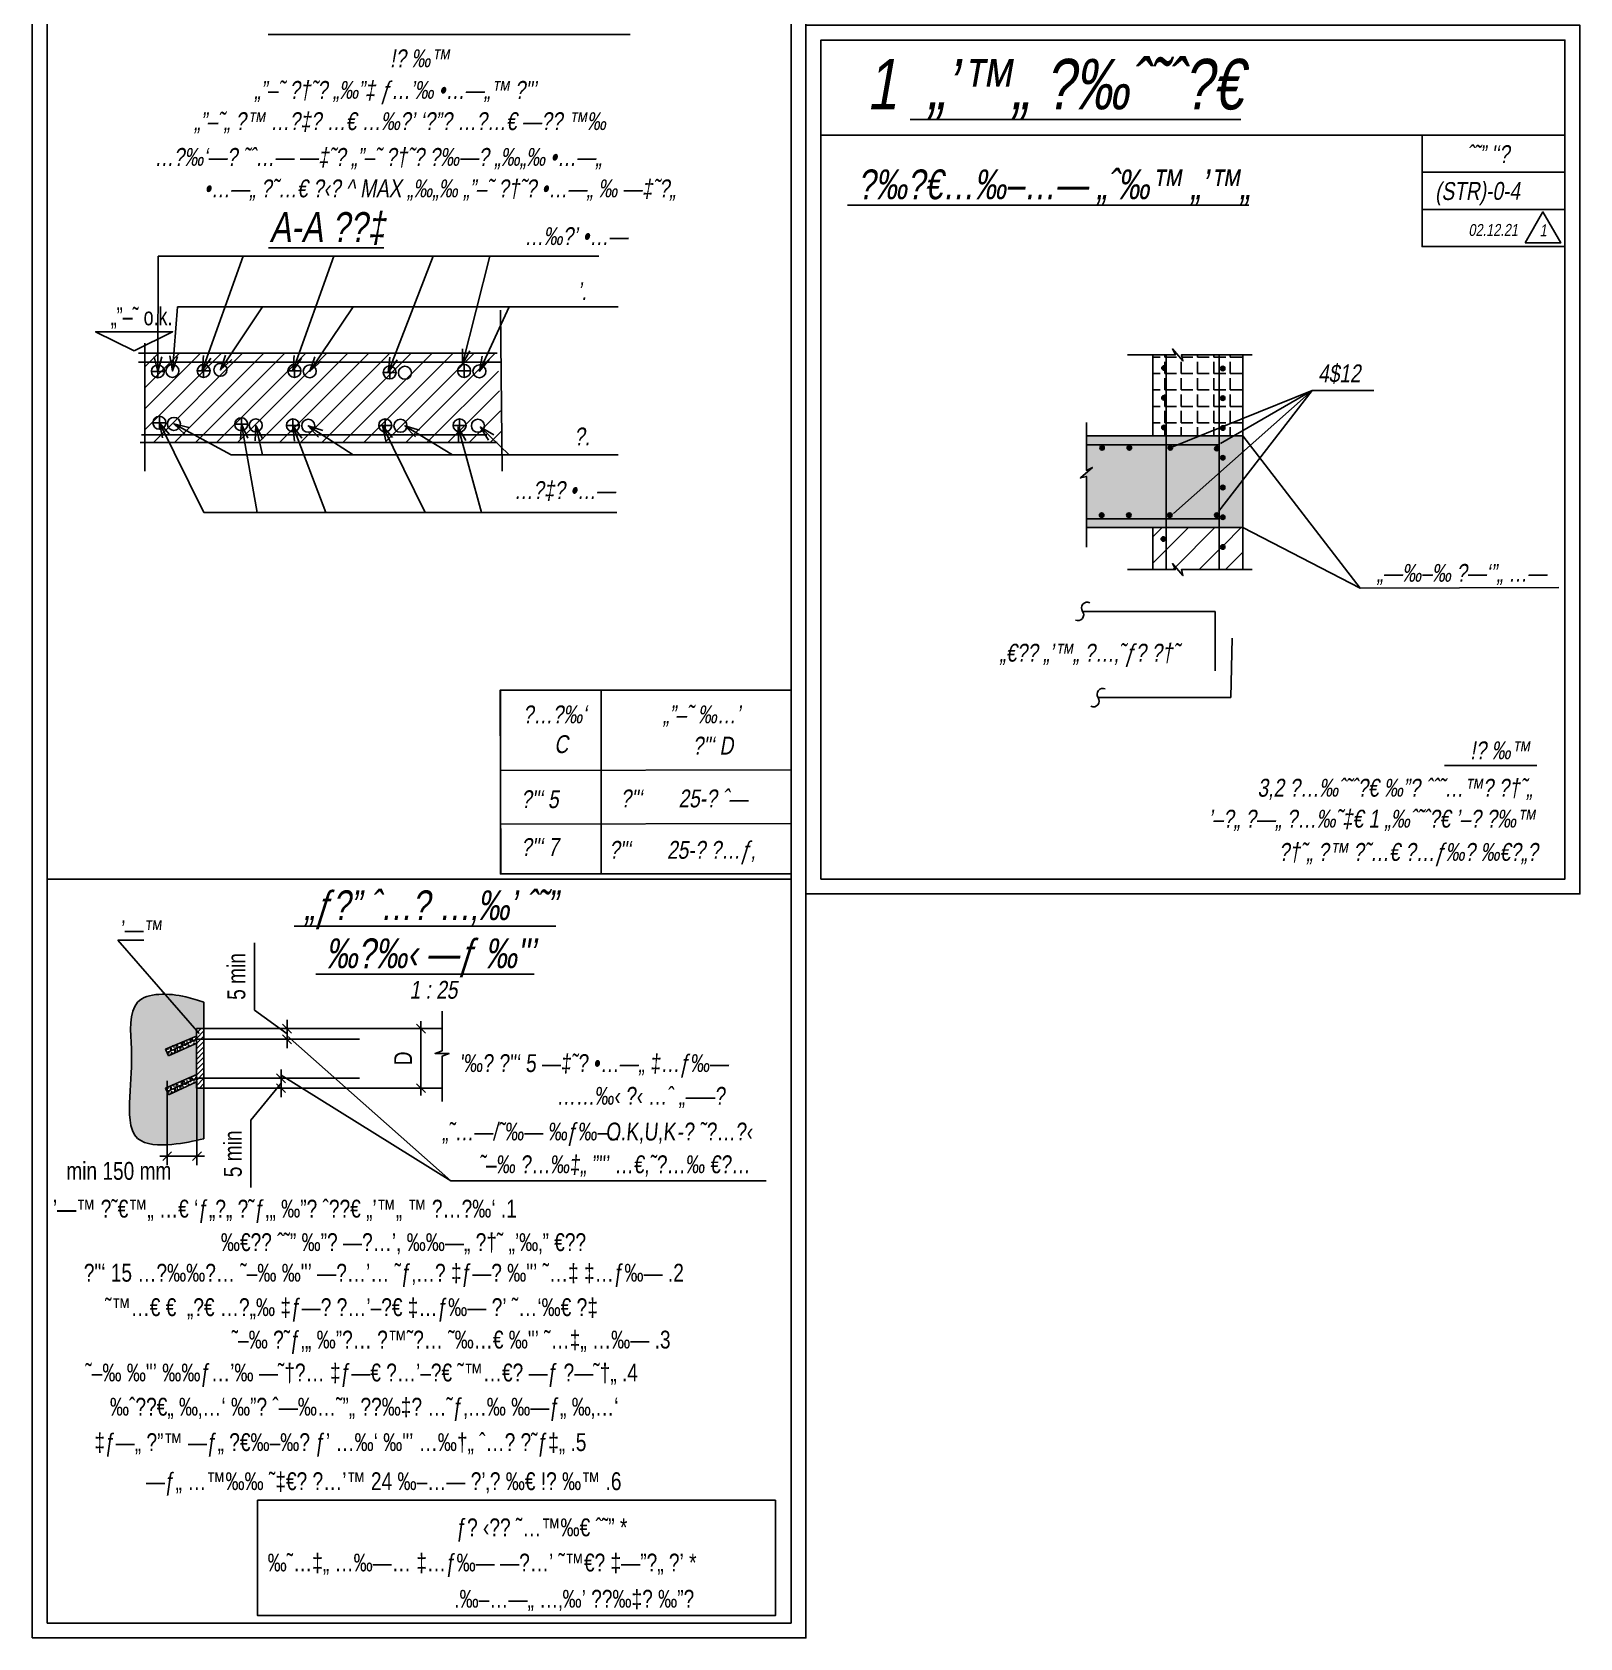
# Model space of a CAD drawing. Header units: centimetres. Extents: x 55145 to 64769, y -6931 to 11377.
# Drawn here: x 56230 to 56750, y -5081 to -4542 of the extents above; entities that cross this region are included whole.
import ezdxf
from ezdxf.enums import TextEntityAlignment as Align

# ---------------------------------------------------------------- set-up
doc = ezdxf.new("R2010")
doc.units = ezdxf.units.CM
doc.header["$LTSCALE"] = 11
doc.header["$MEASUREMENT"] = 0
doc.layers.get('DEFPOINTS').update_dxf_attribs({"color": 1})
for name, color, linetype in [('26', 3, 'Continuous'), ('break', 1, 'Continuous'), ('C-Beme', 3, 'Continuous'), ('c-iron6', 6, 'Continuous'), ('c-stam', 1, 'Continuous'), ('DIM', 2, 'Continuous'), ('DIM-Sec', 2, 'Continuous'), ('HATCH-Sec', 9, 'Continuous'), ('iron4', 4, 'Continuous'), ('IRON6', 6, 'Continuous'), ('IRON6-Sec', 6, 'Continuous'), ('le', 1, 'Continuous'), ('SEC', 3, 'Continuous'), ('SEC-TEXT', 1, 'Continuous'), ('Section', 2, 'Continuous'), ('STAM', 1, 'Continuous'), ('TAK', 1, 'ZIGZAG_DASH'), ('TEXT3', 3, 'Continuous'), ('text4', 3, 'Continuous'), ('ZIUN', 6, 'Continuous'), ('ztz-Sec', 122, 'Continuous')]:
    doc.layers.add(name, color=color, linetype=linetype)
doc.layers.add('BEAM', color=3, linetype='Continuous', transparency=0.5)
doc.styles.add('AA', font='HEBTXT', dxfattribs={"width": 0.7, "oblique": 12})
doc.styles.add('DIM', font='DIMHEB', dxfattribs={"width": 0.7})
doc.styles.add('HEB', font='HEB', dxfattribs={"width": 0.8})
doc.linetypes.add('ZIGZAG', pattern='A,0.00254,-5.08,[131,ltypeshp.shx,S=5.08,R=0,X=-5.08,Y=0],-10.16,[131,ltypeshp.shx,S=5.08,R=180,X=5.08,Y=0],-5.08', length=20.32254)
doc.linetypes.add('ZIGZAG_DASH', pattern='A,2,-0.2,[131,ltypeshp.shx,S=0.2,R=0,X=-0.2,Y=0],-0.4,[131,ltypeshp.shx,S=0.2,R=180,X=0.2,Y=0],-0.2', length=2.8)
doc.dimstyles.new('20', dxfattribs={"dimtxt": 4.4, "dimasz": 2.4, "dimexe": 2.4, "dimexo": 0, "dimgap": 1.8, "dimtad": 1, "dimdec": 1, "dimrnd": 0.5, "dimdsep": 46, "dimtxsty": 'DIM', "dimblk1": 'OBLIQUE', "dimblk2": 'OBLIQUE', "dimsah": 1, "dimcen": 0.1, "dimdle": 2, "dimclre": 8, "dimclrt": 11, "dimadec": 0, "dimazin": 0, "dimtfac": 1, "dimtdec": 1, "dimtix": 1, "dimtmove": 2, "dimatfit": 3, "dimldrblk": 'OBLIQUE', "dimfxl": 1, "dimtolj": 1, "dimarcsym": 0})
doc.dimstyles.new('m25-orig', dxfattribs={"dimtxt": 6, "dimasz": 3, "dimexe": 3, "dimexo": 6, "dimgap": 3, "dimtad": 1, "dimdec": 1, "dimrnd": 0.5, "dimdsep": 46, "dimtxsty": 'HEB', "dimblk1": 'OBLIQUE', "dimblk2": 'OBLIQUE', "dimsah": 1, "dimcen": 100, "dimdle": 2.5, "dimclrd": 256, "dimclre": 1, "dimadec": 0, "dimazin": 0, "dimtfac": 0.9, "dimtdec": 1, "dimtix": 1, "dimtmove": 2, "dimatfit": 3, "dimldrblk": 'OBLIQUE', "dimfxl": 1, "dimtolj": 1, "dimlwd": -1, "dimarcsym": 0})

# ---------------------------------------------------------------- blocks, each defined once
blk = doc.blocks.new('_OBLIQUE')
at = {"color": 0, "linetype": 'ByBlock'}
blk.add_line((-0.5, -0.5), (0.5, 0.5), dxfattribs=at)
blk = doc.blocks.new('*D2666')
at = {"layer": 'DEFPOINTS', "color": 0, "transparency": 16777216}
for p in [(56275.46, -4887.94), (56285.46, -4887.94), (56285.46, -4919.22)]:
    blk.add_point(p, dxfattribs=at)
at = {"layer": 'DIM-Sec', "color": 1, "lineweight": -2, "transparency": 16777216}
for p, q in [((56275.46, -4893.94), (56275.46, -4922.22)), ((56285.46, -4893.94), (56285.46, -4922.22))]:
    blk.add_line(p, q, dxfattribs=at)
at = {"layer": 'DIM-Sec', "transparency": 16777216}
blk.add_line((56272.96, -4919.22), (56287.96, -4919.22), dxfattribs=at)
at = {"layer": 'DIM-Sec', "transparency": 16777216, "xscale": 3, "yscale": 3, "zscale": 3, "rotation": 180}
blk.add_blockref('_OBLIQUE', (56275.46, -4919.22), dxfattribs=at)
at = {"layer": 'DIM-Sec', "transparency": 16777216, "xscale": 3, "yscale": 3, "zscale": 3}
blk.add_blockref('_OBLIQUE', (56285.46, -4919.22), dxfattribs=at)
at = {"layer": 'DIM-Sec', "color": 0, "transparency": 16777216, "insert": (56259.23, -4924.22), "char_height": 6, "attachment_point": 5, "style": 'HEB'}
blk.add_mtext('\\A1;min 150 mm', dxfattribs=at)
blk = doc.blocks.new('*D2667')
at = {"layer": 'DEFPOINTS', "color": 0, "transparency": 16777216}
for p in [(56367.81, -4876.37), (56360.73, -4896.37), (56367.81, -4896.37)]:
    blk.add_point(p, dxfattribs=at)
at = {"layer": 'DIM-Sec', "color": 1, "lineweight": -2, "transparency": 16777216}
for p, q in [((56361.81, -4876.37), (56357.73, -4876.37)), ((56361.81, -4896.37), (56357.73, -4896.37))]:
    blk.add_line(p, q, dxfattribs=at)
at = {"layer": 'DIM-Sec', "transparency": 16777216}
blk.add_line((56360.73, -4873.87), (56360.73, -4898.87), dxfattribs=at)
at = {"layer": 'DIM-Sec', "transparency": 16777216, "xscale": 3, "yscale": 3, "zscale": 3}
for p, rotation in [((56360.73, -4876.37), 90), ((56360.73, -4896.37), 270)]:
    blk.add_blockref('_OBLIQUE', p, dxfattribs=dict(at, rotation=rotation))
at = {"layer": 'DIM-Sec', "color": 0, "transparency": 16777216, "insert": (56354.73, -4886.37), "char_height": 6, "attachment_point": 5, "rotation": 90, "style": 'HEB'}
blk.add_mtext('\\A1;D', dxfattribs=at)
blk = doc.blocks.new('*D2690')
at = {"layer": 'DEFPOINTS', "color": 0, "transparency": 16777216}
for p in [(56312.7, -4893.07), (56312.7, -4896.37), (56313.75, -4896.37)]:
    blk.add_point(p, dxfattribs=at)
at = {"layer": 'DIM-Sec', "transparency": 16777216}
for p, q in [((56313.75, -4893.07), (56313.75, -4890.07)), ((56313.75, -4893.07), (56313.75, -4896.37)), ((56313.75, -4893.07), (56313.75, -4896.37)), ((56313.75, -4894.72), (56303.55, -4907.17)), ((56313.75, -4896.37), (56313.75, -4899.37)), ((56303.55, -4907.17), (56303.55, -4929.74))]:
    blk.add_line(p, q, dxfattribs=at)
at = {"layer": 'DIM-Sec', "color": 1, "lineweight": -2, "transparency": 16777216}
for p, q in [((56318.7, -4893.07), (56316.75, -4893.07)), ((56318.7, -4896.37), (56316.75, -4896.37))]:
    blk.add_line(p, q, dxfattribs=at)
at = {"layer": 'DIM-Sec', "transparency": 16777216, "xscale": 3, "yscale": 3, "zscale": 3}
for p, rotation in [((56313.75, -4893.07), 270), ((56313.75, -4896.37), 90)]:
    blk.add_blockref('_OBLIQUE', p, dxfattribs=dict(at, rotation=rotation))
at = {"layer": 'DIM-Sec', "color": 0, "transparency": 16777216, "insert": (56297.55, -4918.45), "char_height": 6, "attachment_point": 5, "rotation": 90, "style": 'HEB'}
blk.add_mtext('\\A1;5 min', dxfattribs=at)
blk = doc.blocks.new('*D2691')
at = {"layer": 'DEFPOINTS', "color": 0, "transparency": 16777216}
for p in [(56312.7, -4876.37), (56315.75, -4876.37), (56312.7, -4879.96)]:
    blk.add_point(p, dxfattribs=at)
at = {"layer": 'DIM-Sec', "transparency": 16777216}
for p, q in [((56304.75, -4870.14), (56304.75, -4847.57)), ((56315.75, -4878.17), (56304.75, -4870.14)), ((56315.75, -4876.37), (56315.75, -4873.37)), ((56315.75, -4879.96), (56315.75, -4876.37)), ((56315.75, -4879.96), (56315.75, -4876.37)), ((56315.75, -4879.96), (56315.75, -4882.96))]:
    blk.add_line(p, q, dxfattribs=at)
at = {"layer": 'DIM-Sec', "color": 1, "lineweight": -2, "transparency": 16777216}
for p, q in [((56318.7, -4876.37), (56318.75, -4876.37)), ((56318.7, -4879.96), (56318.75, -4879.96))]:
    blk.add_line(p, q, dxfattribs=at)
at = {"layer": 'DIM-Sec', "transparency": 16777216, "xscale": 3, "yscale": 3, "zscale": 3}
for p, rotation in [((56315.75, -4876.37), 270), ((56315.75, -4879.96), 90)]:
    blk.add_blockref('_OBLIQUE', p, dxfattribs=dict(at, rotation=rotation))
at = {"layer": 'DIM-Sec', "color": 0, "transparency": 16777216, "insert": (56298.75, -4858.85), "char_height": 6, "attachment_point": 5, "rotation": 90, "style": 'HEB'}
blk.add_mtext('\\A1;5 min', dxfattribs=at)
blk = doc.blocks.new('mf')
at = {"layer": 'text4'}
blk.add_lwpolyline([(0, 0), (28.6, 14.1), (-28.3, 14.1)], close=True, dxfattribs=at)
at = {"layer": 'text4', "style": 'HEB', "width": 0.7}
blk.add_attdef('+0.00', text='', height=14.4, dxfattribs=at).set_placement((-5.4, 18.9), align=Align.CENTER)
blk = doc.blocks.new('CO')
at = {"color": 0, "linetype": 'ByBlock'}
for p, q in [((-1.1, -1.1), (1.1, 1.1)), ((-1.1, 1.1), (1.1, -1.1)), ((0, -1.5), (0, 1.5)), ((1.5, 0), (-1.5, 0))]:
    blk.add_line(p, q, dxfattribs=at)
blk.add_circle((0, 0), 1.5, dxfattribs=at)
blk = doc.blocks.new('*U2648')
at = {"layer": 'iron4', "xscale": 0.4999999999999986, "yscale": 0.4999999999999986, "zscale": 0.4999999999999986, "rotation": 179.9975984484492}
blk.add_blockref('CO', (0, 0), dxfattribs=at)
blk = doc.blocks.new('*U2621')
at = {"layer": 'BEAM', "color": 0, "linetype": 'ByBlock', "lineweight": -2, "transparency": 16777216}
for p in [(-60, 0), (-50, 0), (-40, 0), (-30, 0), (-20, 0), (-10, 0), (0, 0)]:
    blk.add_blockref('*U2648', p, dxfattribs=at)
blk = doc.blocks.new('*U2622')
at = {"layer": 'iron4', "xscale": 0.4999999999999986, "yscale": 0.4999999999999986, "zscale": 0.4999999999999986, "rotation": 179.9975984484492}
blk.add_blockref('CO', (0, 0), dxfattribs=at)
blk = doc.blocks.new('*U2623')
at = {"layer": 'BEAM', "color": 0, "linetype": 'ByBlock', "lineweight": -2, "transparency": 16777216}
blk.add_blockref('*U2622', (0, 0), dxfattribs=at)
blk = doc.blocks.new('*U2624')
at = {"layer": 'iron4', "xscale": 0.4999999999999986, "yscale": 0.4999999999999986, "zscale": 0.4999999999999986, "rotation": 179.9975984484492}
blk.add_blockref('CO', (0, 0), dxfattribs=at)
blk = doc.blocks.new('*U2625')
at = {"layer": 'IRON6-Sec', "color": 0, "linetype": 'ByBlock', "lineweight": -2, "transparency": 16777216}
blk.add_blockref('*U2624', (0, 0), dxfattribs=at)
blk = doc.blocks.new('*U2631')
at = {"layer": 'iron4', "xscale": 0.4999999999999986, "yscale": 0.4999999999999986, "zscale": 0.4999999999999986, "rotation": 179.9975984484492}
blk.add_blockref('CO', (0, 0), dxfattribs=at)
blk = doc.blocks.new('*U2632')
at = {"layer": 'IRON6-Sec', "color": 0, "linetype": 'ByBlock', "lineweight": -2, "transparency": 16777216}
blk.add_blockref('*U2631', (0, 0), dxfattribs=at)
blk = doc.blocks.new('*U2633')
at = {"layer": 'iron4', "xscale": 0.4999999999999986, "yscale": 0.4999999999999986, "zscale": 0.4999999999999986, "rotation": 179.9975984484492}
blk.add_blockref('CO', (0, 0), dxfattribs=at)
blk = doc.blocks.new('*U2635')
at = {"layer": 'BEAM', "color": 0, "linetype": 'ByBlock', "lineweight": -2, "transparency": 16777216}
blk.add_blockref('*U2633', (0, 0), dxfattribs=at)
blk = doc.blocks.new('*U2636')
at = {"layer": 'iron4', "xscale": 0.4999999999999986, "yscale": 0.4999999999999986, "zscale": 0.4999999999999986, "rotation": 179.9975984484492}
blk.add_blockref('CO', (0, 0), dxfattribs=at)
blk = doc.blocks.new('*U2637')
at = {"layer": 'BEAM', "color": 0, "linetype": 'ByBlock', "lineweight": -2, "transparency": 16777216}
blk.add_blockref('*U2636', (0, 0), dxfattribs=at)
blk = doc.blocks.new('*U2638')
at = {"layer": 'iron4', "xscale": 0.4999999999999986, "yscale": 0.4999999999999986, "zscale": 0.4999999999999986, "rotation": 179.9975984484492}
blk.add_blockref('CO', (0, 0), dxfattribs=at)
blk = doc.blocks.new('*U2639')
at = {"layer": 'BEAM', "color": 0, "linetype": 'ByBlock', "lineweight": -2, "transparency": 16777216}
for p in [(-20, 0), (-10, 0), (0, 0)]:
    blk.add_blockref('*U2638', p, dxfattribs=at)
blk = doc.blocks.new('*U2640')
at = {"layer": 'iron4', "xscale": 0.4999999999999986, "yscale": 0.4999999999999986, "zscale": 0.4999999999999986, "rotation": 179.9975984484492}
blk.add_blockref('CO', (0, 0), dxfattribs=at)
blk = doc.blocks.new('*U2641')
at = {"layer": 'BEAM', "color": 0, "linetype": 'ByBlock', "lineweight": -2, "transparency": 16777216}
blk.add_blockref('*U2640', (0, 0), dxfattribs=at)
blk = doc.blocks.new('*U2642')
at = {"layer": 'iron4', "xscale": 0.4999999999999986, "yscale": 0.4999999999999986, "zscale": 0.4999999999999986, "rotation": 179.9975984484492}
blk.add_blockref('CO', (0, 0), dxfattribs=at)
blk = doc.blocks.new('*U2643')
at = {"layer": 'BEAM', "color": 0, "linetype": 'ByBlock', "lineweight": -2, "transparency": 16777216}
blk.add_blockref('*U2642', (0, 0), dxfattribs=at)
blk = doc.blocks.new('*U2644')
at = {"layer": 'iron4', "xscale": 0.4999999999999986, "yscale": 0.4999999999999986, "zscale": 0.4999999999999986, "rotation": 179.9975984484492}
blk.add_blockref('CO', (0, 0), dxfattribs=at)
blk = doc.blocks.new('*U2645')
at = {"layer": 'BEAM', "color": 0, "linetype": 'ByBlock', "lineweight": -2, "transparency": 16777216}
blk.add_blockref('*U2644', (0, 0), dxfattribs=at)
blk = doc.blocks.new('*U2646')
at = {"layer": 'iron4', "xscale": 0.4999999999999986, "yscale": 0.4999999999999986, "zscale": 0.4999999999999986, "rotation": 179.9975984484492}
blk.add_blockref('CO', (0, 0), dxfattribs=at)
blk = doc.blocks.new('*U2647')
at = {"layer": 'BEAM', "color": 0, "linetype": 'ByBlock', "lineweight": -2, "transparency": 16777216}
blk.add_blockref('*U2646', (0, 0), dxfattribs=at)

msp = doc.modelspace()

# ---------------------------------------------------------------- hatches: boundary and pattern name
at = {"layer": 'c-iron6'}
h = msp.add_hatch(dxfattribs=at)
h.set_pattern_fill('ANSI31', color=1, scale=50)
h.set_pattern_definition([(45, (48888.591, -17113.769), (-4.4194174, 4.4194174), [])])
h.paths.add_polyline_path([(56628.85, -4708.02), (56611.13, -4708.02), (56611.13, -4722.14), (56614.19, -4722.14), (56613.18, -4720.12), (56616.71, -4724.15), (56616.21, -4722.14), (56628.85, -4722.14)])
h.paths.add_polyline_path([(56636.86, -4708.02), (56628.85, -4708.02), (56628.85, -4722.14), (56636.86, -4722.14)])
h.paths.add_polyline_path([(56629.36, -4714.54, -1), (56630.86, -4714.54, -1)], flags=16)
h.paths.add_polyline_path([(56611.13, -4708.02), (56606.63, -4708.02), (56606.63, -4722.14), (56611.13, -4722.14)])
h.paths.add_polyline_path([(56609.4, -4711.86, -1), (56610.9, -4711.86, -1)], flags=16)
at = {"layer": 'DIM'}
h = msp.add_hatch(dxfattribs=at)
h.set_pattern_fill('AR-SAND', color=256, scale=0.03, angle=24.5268)
h.set_pattern_definition([(62.02676, (54023.2045, -5916.2161), (-0.6531627, 1.3158307), [0, -1.15824, 0, -1.2954, 0, -1.23825]), (32.02676, (54023.2045, -5916.216), (0.3341836, 2.5162484), [0, -0.62484, 0, -1.04394, 0, -0.40005]), (352.02676, (54022.3518, -5916.6051), (2.15706764, 0.98898845), [0, -0.381, 0, -1.3716, 0, -1.7907]), (342.02676, (54022.3518, -5916.6051), (1.8063505, 1.55934), [0, -0.1905, 0, -0.89916, 0, -1.0287])])
h.paths.add_polyline_path([(56285.45, -4879.9), (56275.43, -4884.37), (56275.93, -4885.47), (56285.31, -4881.19)])
h.paths.add_polyline_path([(56285.46, -4878.66), (56274.93, -4883.28), (56275.43, -4884.37), (56285.45, -4879.9)])
h = msp.add_hatch(dxfattribs=at)
h.set_pattern_fill('AR-SAND', color=256, scale=0.03, angle=24.5268)
h.set_pattern_definition([(62.02676, (54023.2045, -5929.3245), (-0.6531627, 1.3158307), [0, -1.15824, 0, -1.2954, 0, -1.23825]), (32.02676, (54023.2045, -5929.3245), (0.3341836, 2.5162484), [0, -0.62484, 0, -1.04394, 0, -0.40005]), (352.02676, (54022.3518, -5929.7136), (2.15706764, 0.98898845), [0, -0.381, 0, -1.3716, 0, -1.7907]), (342.02676, (54022.3518, -5929.7136), (1.8063505, 1.55934), [0, -0.1905, 0, -0.89916, 0, -1.0287])])
h.paths.add_polyline_path([(56285.45, -4893.01), (56275.43, -4897.48), (56275.93, -4898.58), (56285.31, -4894.3)])
h.paths.add_polyline_path([(56285.46, -4891.77), (56274.93, -4896.38), (56275.43, -4897.48), (56285.45, -4893.01)])
at = {"layer": 'HATCH-Sec'}
h = msp.add_hatch(dxfattribs=at)
h.set_pattern_fill('ANSI31', color=253, scale=40)
h.set_pattern_definition([(45, (-7122.03, 22960.702), (-3.5355339, 3.5355339), [])])
h.paths.add_polyline_path([(56386.38, -4679.38), (56387.97, -4677.11), (56386.38, -4649.38), (56267.97, -4649.38), (56267.97, -4679.38), (56266.38, -4679.38)])
h.paths.add_polyline_path([(56236.38, -4649.38), (56267.97, -4649.3)])
h = msp.add_hatch(dxfattribs=at)
h.set_pattern_fill('ANGLE', color=253, scale=20)
h.set_pattern_definition([(360, (48888.591, -17113.769), (1e-15, 5.5), [4, -1.5]), (90, (48888.591, -17113.769), (-5.5, 2e-15), [4, -1.5])])
h.paths.add_polyline_path([(56636.86, -4649.96), (56628.85, -4649.96), (56628.85, -4677.23), (56636.86, -4677.23)])
h.paths.add_polyline_path([(56630.86, -4674.54, -1), (56629.36, -4674.54, -1)], flags=16)
h.paths.add_polyline_path([(56629.36, -4664.54, -1), (56630.86, -4664.54, -1)], flags=16)
h.paths.add_polyline_path([(56629.36, -4654.54, -1), (56630.86, -4654.54, -1)], flags=16)
h.paths.add_polyline_path([(56610.91, -4653.86), (56610.38, -4654.39), (56611.13, -4654.39), (56611.13, -4654.38, -1.007511), (56609.63, -4654.39, -0.992545), (56611.13, -4654.38), (56611.13, -4649.96), (56614.19, -4649.96), (56613.18, -4647.95), (56616.71, -4651.98), (56616.21, -4649.96), (56628.85, -4649.96), (56628.85, -4677.23), (56611.13, -4677.23), (56611.13, -4674.39), (56610.38, -4674.39), (56610.91, -4674.92, 0.198901), (56611.13, -4674.39, 0.198923), (56610.91, -4673.86), (56610.38, -4674.39), (56611.13, -4674.39), (56611.13, -4674.38, -1.007511), (56609.63, -4674.39, -0.992545), (56611.13, -4674.38), (56611.13, -4664.39), (56610.38, -4664.39), (56610.91, -4664.92, 0.198901), (56611.13, -4664.39, 0.198923), (56610.91, -4663.86), (56610.38, -4664.39), (56611.13, -4664.39), (56611.13, -4664.38, -1.007511), (56609.63, -4664.39, -0.992545), (56611.13, -4664.38), (56611.13, -4654.39), (56610.38, -4654.39), (56610.91, -4654.92, 0.198901), (56611.13, -4654.39, 0.198923)])
h.paths.add_polyline_path([(56611.13, -4664.39), (56610.38, -4664.39), (56610.91, -4664.92, 0.198901), (56611.13, -4664.39, 0.198923), (56610.91, -4663.86), (56610.38, -4664.39), (56611.13, -4664.39), (56611.13, -4664.38, -1.007511), (56609.63, -4664.39, -0.992545), (56611.13, -4664.38), (56611.13, -4654.39), (56610.38, -4654.39), (56610.91, -4654.92, 0.198901), (56611.13, -4654.39, 0.198923), (56610.91, -4653.86), (56610.38, -4654.39), (56611.13, -4654.39), (56611.13, -4654.38, -1.007511), (56609.63, -4654.39, -0.992545), (56611.13, -4654.38), (56611.13, -4649.96), (56606.63, -4649.96), (56606.63, -4677.23), (56611.13, -4677.23), (56611.13, -4674.39), (56610.38, -4674.39), (56610.91, -4674.92, 0.198901), (56611.13, -4674.39, 0.198923), (56610.91, -4673.86), (56610.38, -4674.39), (56611.13, -4674.39), (56611.13, -4674.38, -1.007511), (56609.63, -4674.39, -0.992545), (56611.13, -4674.38)])
at = {"layer": 'HATCH-Sec', "transparency": 33554602}
h = msp.add_hatch(color=253, dxfattribs=at)
h.dxf.hatch_style = 1
h.paths.add_polyline_path([(56611.13, -4677.23), (56606.63, -4677.23), (56584.3, -4677.23), (56584.3, -4680.23), (56611.13, -4680.23)])
h.paths.add_polyline_path([(56611.13, -4680.23), (56584.3, -4680.23), (56584.3, -4688.8), (56586.32, -4687.79), (56582.29, -4691.32), (56584.3, -4690.81), (56584.3, -4705.02), (56609.63, -4705.02), (56611.13, -4705.02)])
h.paths.add_polyline_path([(56588.82, -4681.23, -1), (56590.32, -4681.23, -1)], flags=16)
h.paths.add_polyline_path([(56597.98, -4681.23, -1), (56599.48, -4681.23, -1)], flags=16)
h.paths.add_polyline_path([(56590.16, -4703.82, -1), (56588.66, -4703.82, -1)], flags=16)
h.paths.add_polyline_path([(56599.32, -4703.82, -1), (56597.82, -4703.82, -1)], flags=16)
h.paths.add_polyline_path([(56628.85, -4677.23), (56611.13, -4677.23), (56611.13, -4680.23), (56628.85, -4680.23)])
h.paths.add_polyline_path([(56628.85, -4681.47), (56628.1, -4681.47), (56628.63, -4682, 0.198901), (56628.85, -4681.47, 0.198923), (56628.63, -4680.94), (56628.1, -4681.47), (56628.85, -4681.47), (56628.85, -4681.46, -1.00627), (56627.35, -4681.47, -0.993769), (56628.85, -4681.46), (56628.85, -4680.23), (56611.13, -4680.23), (56611.13, -4705.02), (56628.85, -4705.02), (56628.85, -4703.83), (56628.1, -4703.83), (56628.63, -4704.36, 0.198901), (56628.85, -4703.83, 0.198923), (56628.63, -4703.3), (56628.1, -4703.83), (56628.85, -4703.83), (56628.85, -4703.82, -1.00627), (56627.35, -4703.83, -0.993769), (56628.85, -4703.82)])
h.paths.add_polyline_path([(56611.72, -4681.23, -1), (56613.22, -4681.23, -1)], flags=16)
h.paths.add_polyline_path([(56613.06, -4703.82, -1), (56611.56, -4703.82, -1)], flags=16)
h.paths.add_polyline_path([(56628.63, -4680.94), (56628.1, -4681.47), (56628.85, -4681.47), (56628.85, -4681.46, -1.00627), (56627.35, -4681.47, -0.993769), (56628.85, -4681.46), (56628.85, -4677.23), (56636.86, -4677.23), (56636.86, -4708.02), (56628.85, -4708.02), (56628.85, -4703.83), (56628.1, -4703.83), (56628.63, -4704.36, 0.198901), (56628.85, -4703.83, 0.198923), (56628.63, -4703.3), (56628.1, -4703.83), (56628.85, -4703.83), (56628.85, -4703.82, -1.00627), (56627.35, -4703.83, -0.993769), (56628.85, -4703.82), (56628.85, -4681.47), (56628.1, -4681.47), (56628.63, -4682, 0.198901), (56628.85, -4681.47, 0.198923)])
h.paths.add_polyline_path([(56630.86, -4684.54, -1), (56629.36, -4684.54, -1)], flags=16)
h.paths.add_polyline_path([(56630.86, -4694.54, -1), (56629.36, -4694.54, -1)], flags=16)
h.paths.add_polyline_path([(56630.86, -4704.54, -1), (56629.36, -4704.54, -1)], flags=16)
h.paths.add_polyline_path([(56628.85, -4705.02), (56611.13, -4705.02), (56611.13, -4708.02), (56628.85, -4708.02)])
h.paths.add_polyline_path([(56611.13, -4705.02), (56609.63, -4705.02), (56584.3, -4705.02), (56584.3, -4708.02), (56606.63, -4708.02), (56611.13, -4708.02)])
at = {"layer": 'HATCH-Sec'}
h = msp.add_hatch(color=253, dxfattribs=at)
h.dxf.hatch_style = 1
edge = h.paths.add_edge_path()
edge.add_spline(control_points=[(56287.81, -4867.5), (56285.86, -4866.84), (56278.93, -4864.53), (56261.61, -4863.84), (56264.05, -4884.48), (56262.89, -4897.57), (56262.33, -4915.44), (56277.33, -4915.77), (56284.4, -4914.14), (56287.81, -4913.36)], knot_values=[0, 0, 0, 0, 6.37152, 22.628851, 38.471927, 54.682522, 68.770049, 80.489831, 91.387089, 91.387089, 91.387089, 91.387089], degree=3, periodic=0)
edge.add_line((56287.81, -4913.36), (56287.81, -4896.37))
edge.add_line((56287.81, -4896.37), (56285.31, -4896.37))
edge.add_line((56285.31, -4896.37), (56285.67, -4894.08))
edge.add_line((56285.67, -4894.08), (56275.93, -4898.58))
edge.add_line((56275.93, -4898.58), (56274.93, -4896.39))
edge.add_line((56274.93, -4896.39), (56285.31, -4891.84))
edge.add_line((56285.31, -4891.84), (56285.31, -4881.19))
edge.add_line((56285.31, -4881.19), (56275.93, -4885.47))
edge.add_line((56275.93, -4885.47), (56274.93, -4883.28))
edge.add_line((56274.93, -4883.28), (56285.31, -4879.11))
edge.add_line((56285.31, -4879.11), (56285.31, -4876.37))
edge.add_line((56285.31, -4876.37), (56287.81, -4876.37))
edge.add_line((56287.81, -4876.37), (56287.81, -4867.5))
h.paths.add_polyline_path([(56288.16, -4900.01), (56288.16, -4896.41)])
h = msp.add_hatch(dxfattribs=at)
h.set_pattern_fill('ANSI31', color=253, scale=10, style=0)
h.set_pattern_definition([(45, (-9022.7538, 13337.5217), (-0.883883476, 0.883883476), [])])
h.paths.add_polyline_path([(56287.81, -4876.34), (56285.31, -4876.34), (56285.31, -4896.34), (56287.81, -4896.34)])

# ---------------------------------------------------------------- linework, layer by layer
for points in [[(56235.09, -5076.1), (56485.09, -5076.1), (56485.09, -4034.2), (56235.09, -4034.2)], [(56495.09, -4826.1), (56745.09, -4826.1), (56745.09, -4576.1), (56495.09, -4576.1)], [(56745.09, -4576.1), (56697.09, -4576.1), (56697.09, -4601.1), (56745.09, -4601.1)], [(56745.09, -4588.6), (56697.09, -4588.6), (56697.09, -4613.6), (56745.09, -4613.6)], [(56235.09, -5076.1), (56485.09, -5076.1), (56485.09, -4826.1), (56235.09, -4826.1)]]:
    msp.add_lwpolyline(points, close=True)
msp.add_lwpolyline([(56731.69, -4612.33), (56737.69, -4601.95), (56743.69, -4612.33), (56731.69, -4612.33)])
at = {"layer": '26', "ltscale": 10}
for points in [[(56606.63, -4649.96), (56606.63, -4677.23)], [(56636.86, -4649.96), (56636.86, -4722.14)]]:
    msp.add_lwpolyline(points, dxfattribs=at)
at = {"layer": '26', "flags": 128}
msp.add_lwpolyline([(56606.63, -4677.23), (56584.3, -4677.23)], dxfattribs=at)
at = {"layer": '26'}
msp.add_lwpolyline([(56584.3, -4708.02), (56606.63, -4708.02), (56606.63, -4722.14)], dxfattribs=at)
at = {"layer": 'BEAM', "linetype": 'ZIGZAG'}
msp.add_lwpolyline([(56285.31, -4876.37), (56287.81, -4876.37), (56287.81, -4896.37), (56285.31, -4896.37)], close=True, dxfattribs=at)
at = {"layer": 'break'}
for p, q in [((56606.63, -4677.23), (56636.86, -4677.23)), ((56606.63, -4708.02), (56636.86, -4708.02))]:
    msp.add_line(p, q, dxfattribs=at)
for points in [[(56639.94, -4649.96), (56616.21, -4649.96), (56616.71, -4651.98), (56613.18, -4647.95), (56614.19, -4649.96), (56598.06, -4649.96)], [(56639.94, -4722.14), (56616.21, -4722.14), (56616.71, -4724.15), (56613.18, -4720.12), (56614.19, -4722.14), (56598.06, -4722.14)]]:
    msp.add_lwpolyline(points, dxfattribs=at)
at = {"layer": 'break', "elevation": 0}
msp.add_lwpolyline([(56584.3, -4714.55), (56584.3, -4690.81), (56582.29, -4691.32), (56586.32, -4687.79), (56584.3, -4688.8), (56584.3, -4672.66)], dxfattribs=at)
at = {"layer": 'C-Beme'}
for p, q in [((56287.81, -4913.36), (56287.81, -4867.5)), ((56367.81, -4876.37), (56287.81, -4876.37)), ((56285.31, -4878.95), (56274.93, -4883.28)), ((56285.66, -4881.19), (56275.93, -4885.47)), ((56275.93, -4885.47), (56274.93, -4883.28)), ((56285.46, -4891.77), (56274.93, -4896.38)), ((56275.93, -4898.58), (56274.93, -4896.38)), ((56285.31, -4894.3), (56275.93, -4898.58)), ((56367.81, -4896.37), (56287.81, -4896.37))]:
    msp.add_line(p, q, dxfattribs=at)
at = {"layer": 'C-Beme', "color": 5}
msp.add_lwpolyline([(56305.82, -5034.84), (56479.83, -5034.84), (56479.83, -5073.62), (56305.82, -5073.62)], close=True, dxfattribs=at)
at = {"layer": 'C-Beme'}
msp.add_open_spline([(56287.81, -4867.5), (56285.86, -4866.84), (56278.93, -4864.53), (56261.61, -4863.84), (56264.05, -4884.48), (56262.89, -4897.57), (56262.33, -4915.44), (56277.33, -4915.77), (56284.4, -4914.14), (56287.81, -4913.36)], degree=3, knots=[0, 0, 0, 0, 6.37152, 22.628851, 38.471927, 54.682522, 68.770049, 80.489831, 91.387088, 91.387088, 91.387088, 91.387088], dxfattribs=at)
at = {"layer": 'c-stam'}
for p, q in [((56267.67, -4846.68), (56258.86, -4846.68)), ((56286.25, -4877.98), (56258.86, -4846.68)), ((56285.31, -4879.96), (56275.43, -4884.37)), ((56285.31, -4893.07), (56275.43, -4897.48))]:
    msp.add_line(p, q, dxfattribs=at)
for points in [[(56367.81, -4900.89), (56367.81, -4885.64), (56370.18, -4884.73), (56365.49, -4884.73), (56367.81, -4883.81), (56367.81, -4870.51)], [(56476.75, -4927.48), (56370.75, -4927.48), (56313.75, -4891.98), (56370.75, -4927.48), (56315.75, -4878.77)]]:
    msp.add_lwpolyline(points, dxfattribs=at)
at = {"layer": 'IRON6'}
for p, q in [((56340.09, -4879.96), (56285.31, -4879.96)), ((56340.09, -4893.07), (56285.31, -4893.07))]:
    msp.add_line(p, q, dxfattribs=at)
at = {"layer": 'IRON6-Sec'}
for p, q in [((56627.57, -4736.17), (56627.57, -4756.17)), ((56632.78, -4765.15), (56633.23, -4745.16))]:
    msp.add_line(p, q, dxfattribs=at)
for points in [[(56230.09, -5081.1), (56490.09, -5081.1), (56490.09, -3997.31), (56230.09, -3997.31)], [(56235.09, -5076.1), (56485.09, -5076.1), (56485.09, -4002.31), (56235.09, -4002.31)], [(56490.09, -4539.2), (56750.09, -4539.2), (56750.09, -4831.1), (56490.09, -4831.1)], [(56745.09, -4576.1), (56495.09, -4576.1), (56495.09, -4544.2), (56745.09, -4544.2)], [(56495.09, -4544.2), (56745.09, -4544.2), (56745.09, -4826.1), (56495.09, -4826.1)]]:
    msp.add_lwpolyline(points, close=True, dxfattribs=at)
for points in [[(56611.13, -4649.96), (56611.13, -4722.14)], [(56628.85, -4649.96), (56628.85, -4722.14)], [(56584.3, -4705.02), (56609.63, -4705.02), (56628.85, -4705.02)], [(56588.23, -4765.15), (56613.56, -4765.15), (56632.78, -4765.15)]]:
    msp.add_lwpolyline(points, dxfattribs=at)
at = {"layer": 'IRON6-Sec', "elevation": 0}
for points in [[(56270.18, -4655.6), (56274.53, -4655.6)], [(56272.36, -4653.37), (56272.36, -4657.82)], [(56285.54, -4655.37), (56289.9, -4655.37)], [(56287.72, -4653.14), (56287.72, -4657.59)], [(56316.04, -4655.37), (56320.4, -4655.37)], [(56318.22, -4653.14), (56318.22, -4657.59)], [(56348.04, -4655.87), (56352.4, -4655.87)], [(56350.22, -4653.64), (56350.22, -4658.09)], [(56373.04, -4655.37), (56377.4, -4655.37)], [(56375.22, -4653.14), (56375.22, -4657.59)], [(56272.85, -4670.56), (56272.85, -4675.01)], [(56300.4, -4671.02), (56300.4, -4675.47)], [(56317.72, -4671.44), (56317.72, -4675.89)], [(56348.72, -4671.44), (56348.72, -4675.89)], [(56373.72, -4671.44), (56373.72, -4675.89)], [(56270.68, -4672.79), (56275.03, -4672.79)], [(56298.22, -4673.24), (56302.58, -4673.24)], [(56315.54, -4673.66), (56319.9, -4673.66)], [(56346.54, -4673.66), (56350.9, -4673.66)], [(56371.54, -4673.66), (56375.9, -4673.66)]]:
    msp.add_lwpolyline(points, dxfattribs=at)
at = {"layer": 'IRON6-Sec', "flags": 128}
for points in [[(56628.85, -4680.23), (56584.3, -4680.23)], [(56627.57, -4736.17), (56583.02, -4736.17)]]:
    msp.add_lwpolyline(points, dxfattribs=at)
at = {"layer": 'IRON6-Sec'}
for centre in [(56272.35, -4655.5, 0), (56277.22, -4655.37, 0), (56287.72, -4655.37, 0), (56293.35, -4655, 0), (56318.22, -4655.37, 0), (56323.35, -4655.5, 0), (56350.22, -4655.87, 0), (56355.35, -4656, 0), (56375.22, -4655.37, 0), (56380.35, -4655.5, 0), (56272.85, -4672.79, 0), (56277.72, -4673.16, 0), (56300.35, -4673.29, 0), (56305.22, -4673.66, 0), (56317.72, -4673.66, 0), (56322.85, -4673.79, 0), (56348.72, -4673.66, 0), (56353.85, -4673.79, 0), (56373.72, -4673.66, 0), (56379.85, -4673.79, 0)]:
    msp.add_circle(centre, 2.18, dxfattribs=at)
at = {"layer": 'le'}
for points in [[(56421.22, -4762.6), (56387.38, -4762.6), (56387.52, -4824.48)], [(56421.22, -4762.6), (56421.22, -4824.4)], [(56387.38, -4789.62), (56485.09, -4789.41)], [(56387.38, -4807.64), (56485.09, -4807.42)]]:
    msp.add_lwpolyline(points, dxfattribs=at)
msp.add_lwpolyline([(56387.45, -4762.67), (56485.09, -4762.6), (56485.09, -4824.33), (56387.45, -4824.41)], close=True, dxfattribs=at)
at = {"layer": 'SEC'}
for p, q in [((56265.88, -4649.38, 0), (56386.38, -4649.38, 0)), ((56386.38, -4679.38, 0), (56266.38, -4679.38, 0))]:
    msp.add_line(p, q, dxfattribs=at)
at = {"layer": 'Section'}
msp.add_line((56680.89, -4661.94, 0), (56660.12, -4661.94, 0), dxfattribs=at)
at = {"layer": 'Section', "elevation": 0}
for points in [[(56612.47, -4681.23), (56660.12, -4661.94), (56612.47, -4681.23)], [(56613.59, -4703.25), (56660.12, -4661.94), (56613.59, -4703.25)], [(56628.63, -4702.55), (56660.12, -4661.94), (56628.63, -4702.55)], [(56629.38, -4679.7), (56660.12, -4661.94), (56629.38, -4679.7)]]:
    msp.add_lwpolyline(points, dxfattribs=at)
at = {"layer": 'Section'}
for points in [[(56743.06, -4728.15), (56676.31, -4728.31), (56636.86, -4677.23)], [(56743.06, -4728.15), (56676.31, -4728.31), (56636.86, -4708.02)]]:
    msp.add_lwpolyline(points, dxfattribs=at)
at = {"layer": 'STAM'}
for points in [[(56585.42, -4733.25, 0.769841), (56583.02, -4736.17, -0.769841), (56580.62, -4739.09, -0.769841)], [(56590.63, -4762.23, 0.769841), (56588.23, -4765.15, -0.769841), (56585.83, -4768.07, -0.769841)]]:
    msp.add_lwpolyline(points, format="xyb", dxfattribs=at)
at = {"layer": 'TAK'}
for p, q in [((56431.02, -4542.27, 0), (56309.35, -4542.27, 0)), ((56387.47, -4634.97, 0), (56387.97, -4689.04, 0)), ((56267.97, -4689.04, 0), (56267.97, -4646.04, 0))]:
    msp.add_line(p, q, dxfattribs=at)
at = {"layer": 'ZIUN', "elevation": 0}
for points in [[(56383.38, -4652.38), (56265.88, -4652.38)], [(56383.38, -4652.38), (56387.39, -4652.38)], [(56382.89, -4676.88), (56266.88, -4676.88)]]:
    msp.add_lwpolyline(points, dxfattribs=at)
at = {"layer": 'ztz-Sec'}
msp.add_line((56704.64, -4787.98), (56735.64, -4787.98), dxfattribs=at)

# ---------------------------------------------------------------- block references
at = {"layer": 'BEAM', "xscale": -1, "rotation": 90.0000000001578}
for name, p in [('*U2639', (56610.38, -4674.39)), ('*U2621', (56630.11, -4714.54)), ('*U2647', (56589.57, -4681.23)), ('*U2643', (56598.73, -4681.23)), ('*U2637', (56612.47, -4681.23)), ('*U2635', (56628.1, -4681.47)), ('*U2645', (56589.41, -4703.82)), ('*U2641', (56598.57, -4703.82)), ('*U2623', (56610.15, -4711.86))]:
    msp.add_blockref(name, p, dxfattribs=at)
at = {"layer": 'IRON6-Sec', "xscale": -1, "rotation": 90.0000000001578}
for name, p in [('*U2625', (56612.31, -4703.82)), ('*U2632', (56628.1, -4703.83))]:
    msp.add_blockref(name, p, dxfattribs=at)
at = {"layer": 'text4'}
ref = msp.add_blockref('mf', (56264.42, -4648.61, 0), dxfattribs=dict(at, xscale=-0.4545454545454549, yscale=0.4545454545454548, zscale=0.4545454545454546, rotation=4.85244644e-08))
ref.add_attrib('+0.00', '„”–˜ o.k.', dxfattribs={"height": 6, "style": 'HEB', "width": 0.75}).set_placement((56266.88, -4640.03, 0), align=Align.CENTER)

# ---------------------------------------------------------------- texts
at = {"layer": 'SEC-TEXT', "style": 'HEB', "oblique": 10, "width": 0.8}
for s, height, p in [('1 %%U „’™„ \x9a‰ˆ˜ˆ\x8c€', 17, (56510.51, -4567.51)), ('%%U \x9a‰\x8c€…‰–…— „ˆ‰™ „’™„', 10, (56504.34, -4597.68))]:
    msp.add_text(s, height=height, dxfattribs=at).set_placement(p)
for s, p in [('%%UA-A \x8a\x9a‡', (56329.24, -4612.01, 0)), ('%%U „ƒ\x8c” ˆ…\x8e …‚‰’ ˆ˜”', (56362.42, -4839.92, 0)), ('%%U ‰\x8e‰‹ —ƒ ‰"’', (56362.42, -4856.06, 0))]:
    msp.add_text(s, height=10, dxfattribs=at).set_placement(p, align=Align.CENTER)
msp.add_text('1 : 25', height=6, dxfattribs=at).set_placement((56364.92, -4863.32, 0), align=Align.MIDDLE)
at = {"layer": 'TEXT3', "style": 'AA', "oblique": 5, "width": 0.8}
for s, p in [(' ’—™', (56257.78, -4845.96)), ('\'‰\x8e \x8e"‘ 5 —‡˜\x8e •…—„ ‡…ƒ‰—', (56373.78, -4890.96)), ('……‰‹ \x8c‹ …ˆ „–—\x8e', (56406.28, -4901.96)), ('„˜…—/˜‰— ‰ƒ‰–…', (56367.78, -4913.96)), ('O.K,U,K', (56422.78, -4913.96)), ('-\x8e ˜\x8e…\x8c‹', (56446.78, -4913.96)), ('˜–‰ \x9a…‰‡„ ”"’ …€,˜\x9a…‰ €\x8c…', (56380.28, -4924.96))]:
    msp.add_text(s, height=6, rotation=0, dxfattribs=at).set_placement(p)
at = {"layer": 'TEXT3', "style": 'HEB', "width": 0.8}
for s, p in [(' ’—™ \x9a˜€™„ …€ ‘ƒ„\x8e„ \x9a˜ƒ‚„ ‰”\x8c ˆ\x8e\x8c€ „’™„ ™ \x9a…\x9a‰‘ .1', (56235.29, -4939.87)), ('‰€\x9a\x8e ˆ˜” ‰”\x8c —\x8e…’, ‰‰—„ \x8c†˜ „’‰‚” €\x8c\x8c', (56293.51, -4951.12)), ('\x8e"‘ 15 …\x8e‰‰\x8e… ˜–‰ ‰"’ —\x8e…’… ˜ƒ‚…\x8e ‡ƒ—\x8e ‰"’ ˜…‡ ‡…ƒ‰— .2', (56247.46, -4961.4)), (' ˜™…€ €  „\x8c€ …\x8c„‰ ‡ƒ—\x8e \x9a…’–\x8e€ ‡…ƒ‰— \x8c’ ˜…‘‰€ \x8c‡', (56252.86, -4972.97)), ('˜–‰ \x9a˜ƒ‚„ ‰”\x8c… \x9a™˜\x8e… ˜‰…€ ‰"’ ˜…‡„ …‰— .3', (56297.15, -4983.87)), ('˜–‰ ‰"’ ‰‰ƒ…’‰ —˜†\x8e… ‡ƒ—€ \x9a…’–\x8e€ ˜™…€\x8e —ƒ \x9a—˜†„ .4', (56247.99, -4994.93)), ('‰ˆ\x8e\x8c€„ ‰‚…‘ ‰”\x8c ˆ—‰…˜”„ \x9a\x8c‰‡\x9a …˜ƒ‚…‰ ‰—ƒ„ ‰‚…‘', (56256.24, -5006.42)), ('‡ƒ—„ \x9a”™ —ƒ„ \x9a€‰–‰\x8c ƒ’ …‰‘ ‰"’ …‰†„ ˆ…\x8e \x9a˜ƒ‡„ .5', (56251.03, -5018.32)), ('—ƒ„ …™‰‰ ˜‡€\x8c \x9a…’™ 24 ‰–…— \x9a’‚\x8c ‰€ !\x8c ‰™ .6', (56268.3, -5031.45)), ('ƒ\x8c ‹\x9a\x8e ˜…™‰€ ˆ˜” *', (56372.65, -5046.96)), ('‰˜…‡„ …‰—… ‡…ƒ‰— —\x8e…’ ˜™€\x8c ‡—”\x8e„ \x8c’ *', (56309.22, -5058.79)), ('.‰–…—„ …‚‰’ \x9a\x8c‰‡\x9a ‰”\x8c', (56371.92, -5070.96))]:
    msp.add_text(s, height=6, dxfattribs=at).set_placement(p)
at = {"layer": 'ztz-Sec', "style": 'HEB', "oblique": 10, "width": 0.8}
for s, height, rotation, p in [('!\x8c ‰™', 6, 360, (56350.31, -4553.32, 0)), ('„”–˜ \x8c†˜\x8c „‰”‡ ƒ…’‰ •…—„™ \x8e"’', 6, 360, (56304.68, -4563.94, 0)), ('„”–˜„ \x8c™ …\x9a‡\x9a …€ …‰\x8c’ ‘\x8c”\x8e …\x9a…€ —\x8e\x8c ™‰', 6, 360, (56284.44, -4574.44, 0)), ('…\x8e‰‘—\x8e ˜ˆ…— —‡˜\x8e „”–˜ \x8c†˜\x8c \x8c‰—\x8e „‰„‰ •…—„', 6, 360, (56271.19, -4586.46, 0)), ("ˆ˜” '‘\x8e", 6, 0.1704, (56712.01, -4585.56)), ('(STR)-0-4', 6, 0.1704, (56701.45, -4597.95)), ('02.12.21', 4, 0.1704, (56712.66, -4610.02)), ('1', 4, 0.1704, (56736.57, -4610.13)), ('\x9a…\x9a‰‘', 6, 360, (56394.94, -4773.78)), ('„”–˜ ‰…’', 6, 360, (56441.95, -4773.78)), ('C', 6, 360, (56405.53, -4783.78)), ('\x8e"‘ D', 6, 360, (56451.95, -4784.28)), ('\x8e"‘ 5', 6, 360, (56394.32, -4802.28)), ('\x8e"‘', 6, 360, (56427.74, -4802.03)), ('25-\x8e ˆ—', 6, 360, (56447.24, -4802.03)), ('\x8e"‘ 7', 6, 360, (56394.34, -4818.36)), ('\x8e"‘', 6, 360, (56423.9, -4819.3)), ('25-\x8e \x8c…ƒ‚', 6, 360, (56443.4, -4819.3))]:
    msp.add_text(s, height=height, rotation=rotation, dxfattribs=at).set_placement(p)
for s, rotation, p in [('•…—„ \x8a˜…€ \x8c‹\x8c ^  MAX „‰„‰ „”–˜ \x8c†˜\x8c •…—„ ‰ —‡˜\x8e„', 0, (56367.11, -4594.43, 0)), ('…‰\x8c’ •…—', 0, (56412.8, -4610.06, 0)), ('’.', 0, (56414.8, -4628.56, 0)), ('4$12', 360, (56669.26, -4656.27, 0)), ('\x9a.', 0, (56414.8, -4677.35, 0)), ('…\x9a‡\x9a •…—', 0, (56408.95, -4695.56, 0))]:
    msp.add_text(s, height=6, rotation=rotation, dxfattribs=at).set_placement(p, align=Align.MIDDLE)
for s, p in [('„—‰–‰ \x9a—‘”„ …—', (56738.84, -4726.23)), ('„€\x8c\x8e „’™„ \x9a…‚˜ƒ\x8e \x8c†˜', (56615.37, -4753.05)), ('!\x8c ‰™', (56733.2, -4785.86)), ('3,2 \x9a…‰ˆ˜ˆ\x8c€ ‰”\x8c ˆˆ˜…™\x8e \x8c†˜„', (56734.15, -4798.43)), ('’–\x8e„ \x8c—„ \x9a…‰˜‡€ 1 „‰ˆ˜ˆ\x8c€ ’–\x8c \x8c‰™', (56735.05, -4808.83)), ('\x8c†˜„ \x8c™ \x8a˜…€ \x9a…ƒ‰\x8e ‰€\x9a„\x8c', (56735.95, -4820))]:
    msp.add_text(s, height=6, dxfattribs=at).set_placement(p, align=Align.RIGHT)

# ---------------------------------------------------------------- dimensions: what is measured, and where the dimension line sits
at = {"layer": 'DIM-Sec'}
for base, p1, p2, angle, picture, middle in [((56315.75, -4876.37), (56312.7, -4879.96), (56312.7, -4876.37), 90, '*D2691', (56304.75, -4867.14)), ((56313.75, -4896.37), (56312.7, -4893.07), (56312.7, -4896.37), 270, '*D2690', (56303.55, -4910.17))]:
    dim = msp.add_linear_dim(base=base, p1=p1, p2=p2, angle=angle, text='5 min', dimstyle='m25-orig', override={"dimtmove": 1}, dxfattribs=at)
    dim.commit()
    dim.dimension.update_dxf_attribs({"geometry": picture, "text_midpoint": middle, "dimtype": 161})
dim = msp.add_linear_dim(base=(56360.73, -4896.37), p1=(56367.81, -4876.37), p2=(56367.81, -4896.37), angle=90, text='D', dimstyle='m25-orig', dxfattribs=at)
dim.commit()
dim.dimension.update_dxf_attribs({"geometry": '*D2667', "text_midpoint": (56354.73, -4886.37)})
dim = msp.add_linear_dim(base=(56285.46, -4919.22), p1=(56275.46, -4887.94), p2=(56285.46, -4887.94), text='min 150 mm', dimstyle='m25-orig', dxfattribs=at)
dim.commit()
dim.dimension.update_dxf_attribs({"geometry": '*D2666', "text_midpoint": (56259.23, -4924.22), "dimtype": 160})

# ---------------------------------------------------------------- leaders
at = {"layer": 'le', "color": 1}
for points in [[(56272.36, -4655.6, 0), (56272.47, -4616.8, 0), (56371.44, -4616.8, 0)], [(56287.22, -4655.37, 0), (56301, -4616.8, 0), (56381.94, -4616.8, 0)], [(56317.72, -4655.37, 0), (56331.5, -4616.8, 0), (56387.77, -4616.8, 0)], [(56349.72, -4655.87, 0), (56364.84, -4616.8, 0), (56376.72, -4616.8, 0)], [(56374.72, -4653.14, 0), (56383.84, -4616.8, 0), (56420.54, -4616.8, 0)], [(56277.22, -4655.37, 0), (56278.97, -4633.8, 0), (56377.94, -4633.8, 0)], [(56293.35, -4655, 0), (56307.5, -4633.8, 0), (56388.44, -4633.8, 0)], [(56323.35, -4655.5, 0), (56338, -4633.8, 0), (56394.27, -4633.8, 0)], [(56380.35, -4655.5, 0), (56390.34, -4633.8, 0), (56427.04, -4633.8, 0)], [(56272.85, -4672.79, 0), (56287.75, -4702.9, 0), (56369.23, -4702.9, 0)], [(56277.72, -4673.16, 0), (56297, -4683.59, 0), (56377.94, -4683.59, 0)], [(56300.47, -4673.24, 0), (56305.73, -4702.9, 0), (56379.2, -4702.9, 0)], [(56305.22, -4673.66, 0), (56307.5, -4683.59, 0), (56388.44, -4683.59, 0)], [(56317.72, -4673.79, 0), (56328.75, -4702.9, 0), (56385.02, -4702.9, 0)], [(56322.85, -4673.79, 0), (56338, -4683.59, 0), (56394.27, -4683.59, 0)], [(56347.85, -4673.79, 0), (56362.1, -4702.9, 0), (56426.55, -4702.9, 0)], [(56355.35, -4673.79, 0), (56371.34, -4683.59, 0), (56383.22, -4683.59, 0)], [(56373.22, -4674.25, 0), (56381.1, -4702.9, 0), (56425.05, -4702.9, 0)], [(56380.72, -4674.25, 0), (56390.34, -4683.59, 0), (56427.04, -4683.59, 0)]]:
    msp.add_leader(points, dimstyle='20', override={"dimasz": 5, "dimgap": 3, "dimtad": 0, "dimldrblk": 'Open30'}, dxfattribs=at)

doc.saveas('drawing.dxf')
